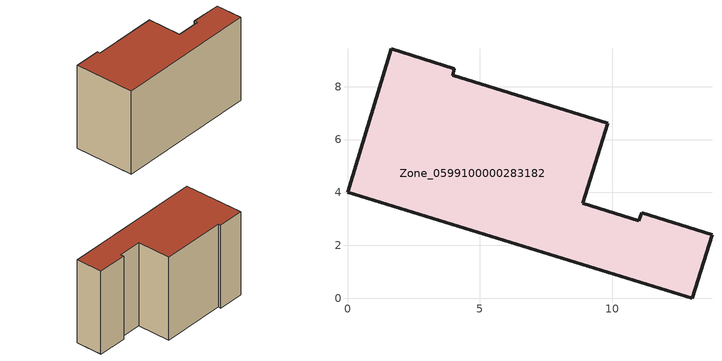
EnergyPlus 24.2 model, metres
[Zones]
Zone_0599100000283182
 floor ground (C_G): 11.02,2.93 11.12,3.24 13.78,2.4 13.04,0 0,4 1.66,9.43 4.04,8.68 3.97,8.43 9.84,6.61 8.9,3.6 z0
 wall outside (C_F): 4.04,8.68 1.66,9.43 0,4 13.04,0 13.78,2.4 11.12,3.24 11.02,2.93 8.9,3.6 9.84,6.61 3.97,8.43 4.04,8.68 z0:8.06
 roof outside (C_R): 11.02,2.93 8.9,3.6 9.84,6.61 3.97,8.43 4.04,8.68 1.66,9.43 0,4 13.04,0 13.78,2.4 11.12,3.24 z8.06
[BUILDING]
Pand.0599100000283182: North Axis=0; Terrain=City; Loads Convergence Tolerance Value=0.04; Temperature Convergence Tolerance Value=0.4; Solar Distribution=FullExterior; Maximum Number of Warmup Days=25; Minimum Number of Warmup Days=1
[Site:Location]
Rotterdam.The.Hague.AP_ZH_NLD Design_Conditions: Latitude=51.96; Longitude=4.45; Time Zone=1; Elevation=-4.5
[SITE:GROUNDTEMPERATURE:BUILDINGSURFACE]
18, 18, 18, 18, 18, 18, 18, 18, 18, 18, 18, 18
[MATERIAL] Thermal Absorptance=0.9; Solar Absorptance=0.7; Visible Absorptance=0.7
Name | Roughness | Thickness | Conductivity | Density | Specific Heat
G.TI.1975-1991 | MediumSmooth | 0.15 | 0.288461 | 540 | 1210
F.TI.1975-1991 | Rough | 0.3 | 0.230769 | 1920 | 840
R.TI.1975-1991 | MediumRough | 0.2 | 0.153846 | 1500 | 1000
[CONSTRUCTION]
C_G: G.TI.1975-1991
C_F: F.TI.1975-1991
C_R: R.TI.1975-1991
[ZONE]
Zone_0599100000283182: Type=1; Multiplier=1; Ceiling Height=Autocalculate; Volume=Autocalculate; Floor Area=autocalculate; Part of Total Floor Area=Yes
[ZONEINFILTRATION:DESIGNFLOWRATE]
Infil_Zone_0599100000283182: Zone or ZoneList or Space or SpaceList=Zone_0599100000283182; Schedule=AlwaysOn; Design Flow Rate Calculation Method=Flow/Area; Flow Rate per Floor Area=0.003; Constant Term Coefficient=1; Temperature Term Coefficient=0; Velocity Term Coefficient=0; Velocity Squared Term Coefficient=0
[HVACTEMPLATE:ZONE:IDEALLOADSAIRSYSTEM]
Zone_0599100000283182: Maximum Heating Supply Air Temperature=50; Minimum Cooling Supply Air Temperature=13; Maximum Heating Supply Air Humidity Ratio=0.0156; Minimum Cooling Supply Air Humidity Ratio=0.0077; Heating Limit=NoLimit; Cooling Limit=NoLimit; Dehumidification Control Type=ConstantSensibleHeatRatio; Cooling Sensible Heat Ratio=0.7; Dehumidification Setpoint=60; Humidification Control Type=None; Humidification Setpoint=30; Outdoor Air Method=None; Outdoor Air Flow Rate per Person=0.00944; Outdoor Air Flow Rate per Zone Floor Area=0; Outdoor Air Flow Rate per Zone=0; Demand Controlled Ventilation Type=None; Outdoor Air Economizer Type=NoEconomizer; Heat Recovery Type=None; Sensible Heat Recovery Effectiveness=0.7; Latent Heat Recovery Effectiveness=0.65
[ZONECONTROL:THERMOSTAT]
ThermostatControl_Zone_0599100000283182: Zone or ZoneList=Zone_0599100000283182; Control Type Schedule=DualSetpointControlType; Control 1=Thermostat_Zone_0599100000283182; Temperature Difference Between Cutout And Setpoint=0
[THERMOSTATSETPOINT:DUALSETPOINT]
Thermostat_Zone_0599100000283182: Heating Setpoint Temperature Schedule=HeatingSetpoint_Zone_0599100000283182; Cooling Setpoint Temperature Schedule=CoolingSetpoint_Zone_0599100000283182
[SCHEDULE:COMPACT]
HeatingSetpoint_Zone_0599100000283182: Through: 12/31, For: AllDays, Until: 24:00, 21
CoolingSetpoint_Zone_0599100000283182: Through: 12/31, For: AllDays, Until: 24:00, 24
DualSetpointControlType: Through: 12/31, For: AllDays, Until: 24:00, 4
AlwaysOn: Through: 12/31, For: AllDays, Until: 24:00, 1
